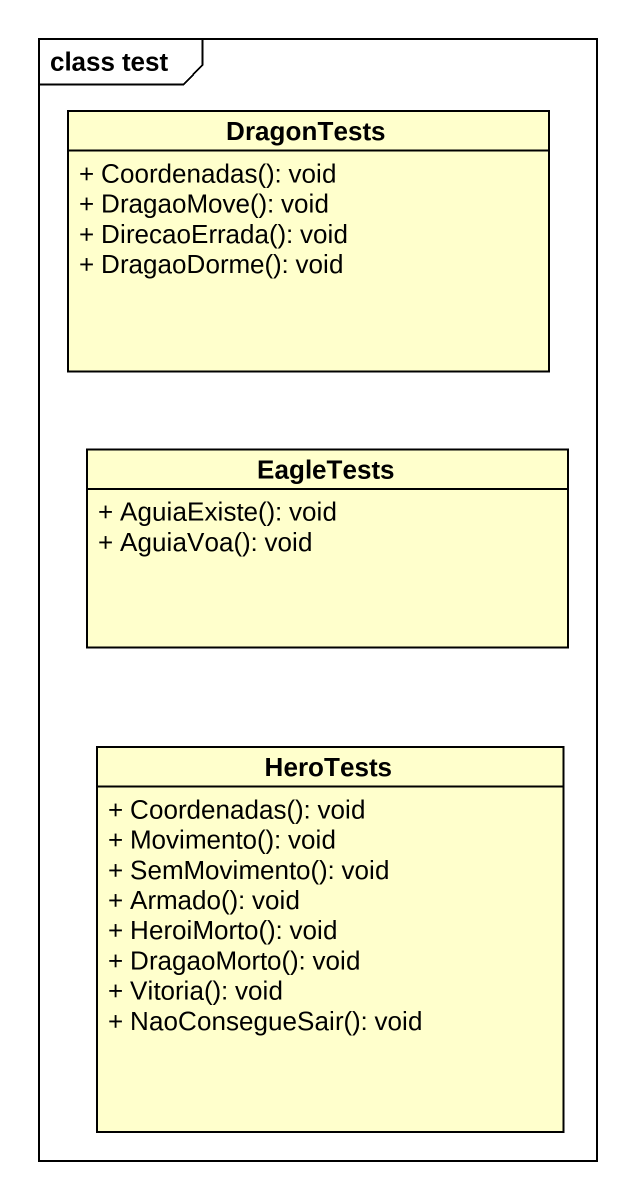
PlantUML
@startuml
mainframe class test
hide circle
hide empty members
skinparam classAttributeIconSize 0
class DragonTests {
  + Coordenadas(): void
  + DragaoMove(): void
  + DirecaoErrada(): void
  + DragaoDorme(): void
}
class EagleTests {
  + AguiaExiste(): void
  + AguiaVoa(): void
}
class HeroTests {
  + Coordenadas(): void
  + Movimento(): void
  + SemMovimento(): void
  + Armado(): void
  + HeroiMorto(): void
  + DragaoMorto(): void
  + Vitoria(): void
  + NaoConsegueSair(): void
}
@enduml
